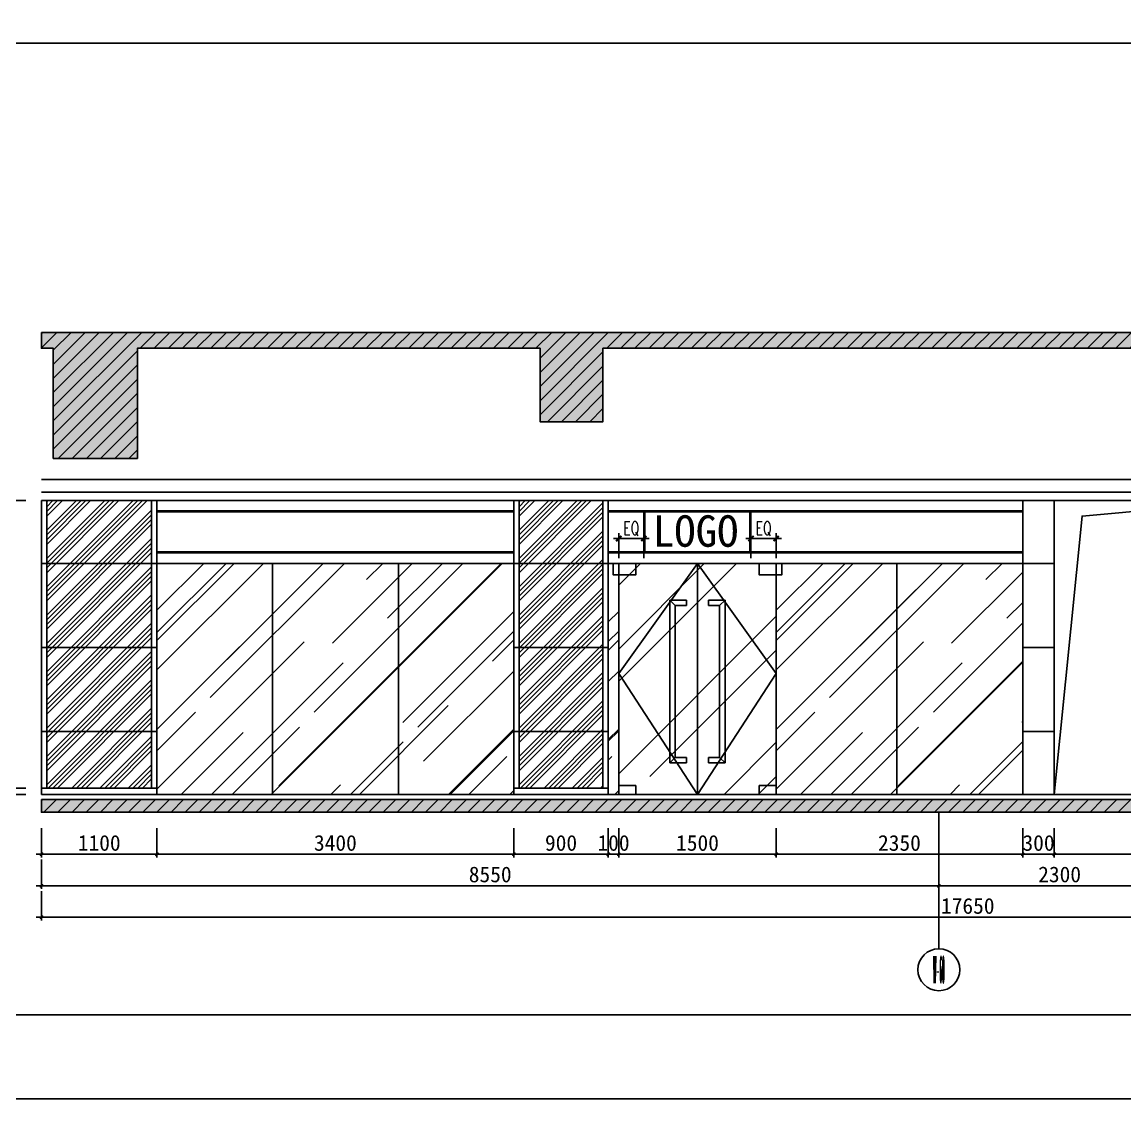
# Model space of a CAD drawing. Header units: millimetres. Extents: x 110215 to 630040, y -488650 to 141897.
# Drawn here: x 430469 to 440976, y 121786 to 132042 of the extents above; entities that cross this region are included whole.
import ezdxf
from ezdxf.enums import TextEntityAlignment as Align

# ---------------------------------------------------------------- set-up
doc = ezdxf.new("R2010")
doc.units = ezdxf.units.MM
doc.header["$LTSCALE"] = 1000
doc.layers.get('Defpoints').update_dxf_attribs({"color": 2})
for name, color, linetype in [('0-118标注', 2, 'Continuous'), ('0-140a立面通高转折线', 2, 'Continuous'), ('0-140b立面看线', 3, 'Continuous'), ('0-140c立面材料填充', 250, 'Continuous'), ('0-140d立面材料分隔', 146, 'Continuous'), ('0-140立面图剖切线', 4, 'Continuous')]:
    doc.layers.add(name, color=color, linetype=linetype)
doc.styles.add('_TCH_AXIS', font='COMPLEX', dxfattribs={"bigfont": 'GBCBIG'})
doc.styles.add('COMPLEX', font='COMPLEX')
doc.styles.add('TXT', font='txt.shx', dxfattribs={"width": 0.7})
doc.styles.add('繁黑体', font='simhei.ttf')
doc.styles.add('黑体', font='simhei.ttf')
doc.dimstyles.new('50', dxfattribs={"dimscale": 50, "dimtxt": 3, "dimasz": 0.6, "dimexe": 0.6, "dimexo": 0.6, "dimtad": 1, "dimdec": 0, "dimdsep": 46, "dimtxsty": '黑体', "dimblk1": 'ARCHTICK', "dimblk2": 'ARCHTICK', "dimsah": 1, "dimcen": 0, "dimdle": 1, "dimclrd": 251, "dimclre": 251, "dimclrt": 2, "dimadec": 0, "dimazin": 0, "dimtfac": 1, "dimtdec": 0, "dimtix": 1, "dimtmove": 2, "dimatfit": 3, "dimldrblk": 'DOT', "dimfxl": 0, "dimtolj": 1, "dimtzin": 0, "dimarcsym": 0})
doc.dimstyles.new('副本 1-50', dxfattribs={"dimscale": 50, "dimtxt": 2.5, "dimasz": 1, "dimexe": 1, "dimexo": 1, "dimgap": 0.6, "dimtad": 1, "dimdec": 0, "dimrnd": 5, "dimzin": 0, "dimdsep": 46, "dimtxsty": 'TXT', "dimblk": 'ARCHTICK', "dimcen": 4, "dimdle": 1, "dimclrd": 3, "dimclre": 3, "dimclrt": 3, "dimadec": 0, "dimazin": 0, "dimtfac": 1, "dimtdec": 0, "dimtix": 1, "dimtmove": 2, "dimatfit": 3, "dimldrblk": 'ARCHTICK', "dimfxl": 0, "dimtolj": 1, "dimtzin": 0, "dimarcsym": 0})

# ---------------------------------------------------------------- blocks, each defined once
blk = doc.blocks.new('_ArchTick')
at = {"color": 0, "linetype": 'ByBlock', "const_width": 0.4}
blk.add_lwpolyline([(-0.5, -0.5), (0.5, 0.5)], dxfattribs=at)
blk = doc.blocks.new('*D130')
at = {"color": 3, "lineweight": -2, "transparency": 16777216}
for p, q in [((2433621, 314332), (2433281, 314332)), ((2433331, 314145), (2433331, 314382)), ((2433571, 314145), (2433571, 314382))]:
    blk.add_line(p, q, dxfattribs=at)
at = {"layer": 'Defpoints', "color": 0, "transparency": 16777216}
for p in [(2433331, 314332), (2433331, 314095), (2433571, 314095)]:
    blk.add_point(p, dxfattribs=at)
at = {"color": 3, "lineweight": -2, "transparency": 16777216, "xscale": 50, "yscale": 50, "zscale": 50, "rotation": 180}
blk.add_blockref('_ArchTick', (2433331, 314332), dxfattribs=at)
at = {"color": 3, "lineweight": -2, "transparency": 16777216, "xscale": 50, "yscale": 50, "zscale": 50}
blk.add_blockref('_ArchTick', (2433571, 314332), dxfattribs=at)
at = {"color": 3, "transparency": 16777216, "insert": (2433451, 314425), "char_height": 125, "attachment_point": 5, "style": 'TXT'}
blk.add_mtext('\\A1;EQ', dxfattribs=at)
blk = doc.blocks.new('*D131')
at = {"color": 3, "lineweight": -2, "transparency": 16777216}
for p, q in [((2432021, 314332), (2432361, 314332)), ((2432071, 314145), (2432071, 314382)), ((2432311, 314145), (2432311, 314382))]:
    blk.add_line(p, q, dxfattribs=at)
at = {"layer": 'Defpoints', "color": 0, "transparency": 16777216}
for p in [(2432311, 314332), (2432071, 314095), (2432311, 314095)]:
    blk.add_point(p, dxfattribs=at)
at = {"color": 3, "lineweight": -2, "transparency": 16777216, "xscale": 50, "yscale": 50, "zscale": 50, "rotation": 180}
blk.add_blockref('_ArchTick', (2432071, 314332), dxfattribs=at)
at = {"color": 3, "lineweight": -2, "transparency": 16777216, "xscale": 50, "yscale": 50, "zscale": 50}
blk.add_blockref('_ArchTick', (2432311, 314332), dxfattribs=at)
at = {"color": 3, "transparency": 16777216, "insert": (2432191, 314425), "char_height": 125, "attachment_point": 5, "style": 'TXT'}
blk.add_mtext('\\A1;EQ', dxfattribs=at)
blk = doc.blocks.new('*D364')
at = {"color": 251, "lineweight": -2, "transparency": 16777216}
for p, q in [((430654, 124366), (430654, 124086)), ((431754, 124366), (431754, 124086)), ((430604, 124116), (431804, 124116))]:
    blk.add_line(p, q, dxfattribs=at)
at = {"layer": 'Defpoints', "color": 0, "transparency": 16777216}
for p in [(430654, 124516), (431754, 124516), (431754, 124116)]:
    blk.add_point(p, dxfattribs=at)
at = {"color": 251, "lineweight": -2, "transparency": 16777216, "xscale": 30, "yscale": 30, "zscale": 30, "rotation": 180}
blk.add_blockref('_ArchTick', (430654, 124116), dxfattribs=at)
at = {"color": 251, "lineweight": -2, "transparency": 16777216, "xscale": 30, "yscale": 30, "zscale": 30}
blk.add_blockref('_ArchTick', (431754, 124116), dxfattribs=at)
at = {"color": 2, "transparency": 16777216, "insert": (431204, 124223), "char_height": 150, "attachment_point": 5, "style": '黑体'}
blk.add_mtext('\\A1;1100', dxfattribs=at)
blk = doc.blocks.new('_DOT')
at = {"color": 0, "linetype": 'ByBlock'}
blk.add_line((-0.5, 0), (-1, 0), dxfattribs=at)
at = {"color": 0, "linetype": 'ByBlock', "const_width": 0.5}
blk.add_lwpolyline([(-0.25, 0, 1), (0.25, 0, 1)], format="xyb", close=True, dxfattribs=at)
blk = doc.blocks.new('*D365')
at = {"color": 251, "lineweight": -2, "transparency": 16777216}
for p, q in [((431754, 124366), (431754, 124086)), ((435154, 124366), (435154, 124086)), ((431704, 124116), (435204, 124116))]:
    blk.add_line(p, q, dxfattribs=at)
at = {"layer": 'Defpoints', "color": 0, "transparency": 16777216}
for p in [(431754, 124516), (435154, 124516), (435154, 124116)]:
    blk.add_point(p, dxfattribs=at)
at = {"color": 251, "lineweight": -2, "transparency": 16777216, "xscale": 30, "yscale": 30, "zscale": 30, "rotation": 180}
blk.add_blockref('_ArchTick', (431754, 124116), dxfattribs=at)
at = {"color": 251, "lineweight": -2, "transparency": 16777216, "xscale": 30, "yscale": 30, "zscale": 30}
blk.add_blockref('_ArchTick', (435154, 124116), dxfattribs=at)
at = {"color": 2, "transparency": 16777216, "insert": (433454, 124223), "char_height": 150, "attachment_point": 5, "style": '黑体'}
blk.add_mtext('\\A1;3400', dxfattribs=at)
blk = doc.blocks.new('*D366')
at = {"color": 251, "lineweight": -2, "transparency": 16777216}
for p, q in [((435154, 124366), (435154, 124086)), ((436054, 124366), (436054, 124086)), ((435104, 124116), (436104, 124116))]:
    blk.add_line(p, q, dxfattribs=at)
at = {"layer": 'Defpoints', "color": 0, "transparency": 16777216}
for p in [(435154, 124516), (436054, 124516), (436054, 124116)]:
    blk.add_point(p, dxfattribs=at)
at = {"color": 251, "lineweight": -2, "transparency": 16777216, "xscale": 30, "yscale": 30, "zscale": 30, "rotation": 180}
blk.add_blockref('_ArchTick', (435154, 124116), dxfattribs=at)
at = {"color": 251, "lineweight": -2, "transparency": 16777216, "xscale": 30, "yscale": 30, "zscale": 30}
blk.add_blockref('_ArchTick', (436054, 124116), dxfattribs=at)
at = {"color": 2, "transparency": 16777216, "insert": (435604, 124223), "char_height": 150, "attachment_point": 5, "style": '黑体'}
blk.add_mtext('\\A1;900', dxfattribs=at)
blk = doc.blocks.new('*D367')
at = {"color": 251, "lineweight": -2, "transparency": 16777216}
for p, q in [((436054, 124366), (436054, 124086)), ((436154, 124366), (436154, 124086)), ((436054, 124116), (436024, 124116)), ((436054, 124116), (436154, 124116)), ((436154, 124116), (436184, 124116))]:
    blk.add_line(p, q, dxfattribs=at)
at = {"layer": 'Defpoints', "color": 0, "transparency": 16777216}
for p in [(436054, 124516), (436154, 124516), (436154, 124116)]:
    blk.add_point(p, dxfattribs=at)
at = {"color": 251, "lineweight": -2, "transparency": 16777216, "xscale": 30, "yscale": 30, "zscale": 30}
blk.add_blockref('_ArchTick', (436054, 124116), dxfattribs=at)
at = {"color": 251, "lineweight": -2, "transparency": 16777216, "xscale": 30, "yscale": 30, "zscale": 30, "rotation": 180}
blk.add_blockref('_ArchTick', (436154, 124116), dxfattribs=at)
at = {"color": 2, "transparency": 16777216, "insert": (436104, 124223), "char_height": 150, "attachment_point": 5, "style": '黑体'}
blk.add_mtext('\\A1;100', dxfattribs=at)
blk = doc.blocks.new('*D368')
at = {"color": 251, "lineweight": -2, "transparency": 16777216}
for p, q in [((436154, 124366), (436154, 124086)), ((437654, 124366), (437654, 124086)), ((436104, 124116), (437704, 124116))]:
    blk.add_line(p, q, dxfattribs=at)
at = {"layer": 'Defpoints', "color": 0, "transparency": 16777216}
for p in [(436154, 124516), (437654, 124516), (437654, 124116)]:
    blk.add_point(p, dxfattribs=at)
at = {"color": 251, "lineweight": -2, "transparency": 16777216, "xscale": 30, "yscale": 30, "zscale": 30, "rotation": 180}
blk.add_blockref('_ArchTick', (436154, 124116), dxfattribs=at)
at = {"color": 251, "lineweight": -2, "transparency": 16777216, "xscale": 30, "yscale": 30, "zscale": 30}
blk.add_blockref('_ArchTick', (437654, 124116), dxfattribs=at)
at = {"color": 2, "transparency": 16777216, "insert": (436904, 124223), "char_height": 150, "attachment_point": 5, "style": '黑体'}
blk.add_mtext('\\A1;1500', dxfattribs=at)
blk = doc.blocks.new('*D369')
at = {"color": 251, "lineweight": -2, "transparency": 16777216}
for p, q in [((437654, 124366), (437654, 124086)), ((440003, 124366), (440003, 124086)), ((437604, 124116), (440053, 124116))]:
    blk.add_line(p, q, dxfattribs=at)
at = {"layer": 'Defpoints', "color": 0, "transparency": 16777216}
for p in [(437654, 124516), (440003, 124516), (440003, 124116)]:
    blk.add_point(p, dxfattribs=at)
at = {"color": 251, "lineweight": -2, "transparency": 16777216, "xscale": 30, "yscale": 30, "zscale": 30, "rotation": 180}
blk.add_blockref('_ArchTick', (437654, 124116), dxfattribs=at)
at = {"color": 251, "lineweight": -2, "transparency": 16777216, "xscale": 30, "yscale": 30, "zscale": 30}
blk.add_blockref('_ArchTick', (440003, 124116), dxfattribs=at)
at = {"color": 2, "transparency": 16777216, "insert": (438828, 124223), "char_height": 150, "attachment_point": 5, "style": '黑体'}
blk.add_mtext('\\A1;2350', dxfattribs=at)
blk = doc.blocks.new('*D370')
at = {"color": 251, "lineweight": -2, "transparency": 16777216}
for p, q in [((440003, 124366), (440003, 124086)), ((440303, 124366), (440303, 124086)), ((440003, 124116), (439973, 124116)), ((440003, 124116), (440303, 124116)), ((440303, 124116), (440333, 124116))]:
    blk.add_line(p, q, dxfattribs=at)
at = {"layer": 'Defpoints', "color": 0, "transparency": 16777216}
for p in [(440003, 124516), (440303, 124516), (440303, 124116)]:
    blk.add_point(p, dxfattribs=at)
at = {"color": 251, "lineweight": -2, "transparency": 16777216, "xscale": 30, "yscale": 30, "zscale": 30}
blk.add_blockref('_ArchTick', (440003, 124116), dxfattribs=at)
at = {"color": 251, "lineweight": -2, "transparency": 16777216, "xscale": 30, "yscale": 30, "zscale": 30, "rotation": 180}
blk.add_blockref('_ArchTick', (440303, 124116), dxfattribs=at)
at = {"color": 2, "transparency": 16777216, "insert": (440153, 124223), "char_height": 150, "attachment_point": 5, "style": '黑体'}
blk.add_mtext('\\A1;300', dxfattribs=at)
blk = doc.blocks.new('*D371')
at = {"color": 251, "lineweight": -2, "transparency": 16777216}
for p, q in [((440303, 124366), (440303, 124086)), ((442204, 124366), (442204, 124086)), ((440253, 124116), (442254, 124116))]:
    blk.add_line(p, q, dxfattribs=at)
at = {"layer": 'Defpoints', "color": 0, "transparency": 16777216}
for p in [(440303, 124516), (442204, 124516), (442204, 124116)]:
    blk.add_point(p, dxfattribs=at)
at = {"color": 251, "lineweight": -2, "transparency": 16777216, "xscale": 30, "yscale": 30, "zscale": 30, "rotation": 180}
blk.add_blockref('_ArchTick', (440303, 124116), dxfattribs=at)
at = {"color": 251, "lineweight": -2, "transparency": 16777216, "xscale": 30, "yscale": 30, "zscale": 30}
blk.add_blockref('_ArchTick', (442204, 124116), dxfattribs=at)
at = {"color": 2, "transparency": 16777216, "insert": (441253, 124223), "char_height": 150, "attachment_point": 5, "style": '黑体'}
blk.add_mtext('\\A1;1900', dxfattribs=at)
blk = doc.blocks.new('*D377')
at = {"color": 251, "lineweight": -2, "transparency": 16777216}
for p, q in [((430654, 124066), (430654, 123786)), ((439204, 124066), (439204, 123786)), ((430604, 123816), (439254, 123816))]:
    blk.add_line(p, q, dxfattribs=at)
at = {"layer": 'Defpoints', "color": 0, "transparency": 16777216}
for p in [(430654, 124116), (439204, 124116), (439204, 123816)]:
    blk.add_point(p, dxfattribs=at)
at = {"color": 251, "lineweight": -2, "transparency": 16777216, "xscale": 30, "yscale": 30, "zscale": 30, "rotation": 180}
blk.add_blockref('_ArchTick', (430654, 123816), dxfattribs=at)
at = {"color": 251, "lineweight": -2, "transparency": 16777216, "xscale": 30, "yscale": 30, "zscale": 30}
blk.add_blockref('_ArchTick', (439204, 123816), dxfattribs=at)
at = {"color": 2, "transparency": 16777216, "insert": (434929, 123923), "char_height": 150, "attachment_point": 5, "style": '黑体'}
blk.add_mtext('\\A1;8550', dxfattribs=at)
blk = doc.blocks.new('*D378')
at = {"color": 251, "lineweight": -2, "transparency": 16777216}
for p, q in [((439204, 124066), (439204, 123786)), ((441504, 124066), (441504, 123786)), ((439154, 123816), (441554, 123816))]:
    blk.add_line(p, q, dxfattribs=at)
at = {"layer": 'Defpoints', "color": 0, "transparency": 16777216}
for p in [(439204, 124116), (441504, 124116), (441504, 123816)]:
    blk.add_point(p, dxfattribs=at)
at = {"color": 251, "lineweight": -2, "transparency": 16777216, "xscale": 30, "yscale": 30, "zscale": 30, "rotation": 180}
blk.add_blockref('_ArchTick', (439204, 123816), dxfattribs=at)
at = {"color": 251, "lineweight": -2, "transparency": 16777216, "xscale": 30, "yscale": 30, "zscale": 30}
blk.add_blockref('_ArchTick', (441504, 123816), dxfattribs=at)
at = {"color": 2, "transparency": 16777216, "insert": (440354, 123923), "char_height": 150, "attachment_point": 5, "style": '黑体'}
blk.add_mtext('\\A1;2300', dxfattribs=at)
blk = doc.blocks.new('*D381')
at = {"color": 251, "lineweight": -2, "transparency": 16777216}
for p, q in [((430654, 123766), (430654, 123486)), ((448304, 123766), (448304, 123486)), ((430604, 123516), (448354, 123516))]:
    blk.add_line(p, q, dxfattribs=at)
at = {"layer": 'Defpoints', "color": 0, "transparency": 16777216}
for p in [(430654, 123816), (448304, 123816), (448304, 123516)]:
    blk.add_point(p, dxfattribs=at)
at = {"color": 251, "lineweight": -2, "transparency": 16777216, "xscale": 30, "yscale": 30, "zscale": 30, "rotation": 180}
blk.add_blockref('_ArchTick', (430654, 123516), dxfattribs=at)
at = {"color": 251, "lineweight": -2, "transparency": 16777216, "xscale": 30, "yscale": 30, "zscale": 30}
blk.add_blockref('_ArchTick', (448304, 123516), dxfattribs=at)
at = {"color": 2, "transparency": 16777216, "insert": (439479, 123623), "char_height": 150, "attachment_point": 5, "style": '黑体'}
blk.add_mtext('\\A1;17650', dxfattribs=at)
blk = doc.blocks.new('*D382')
at = {"color": 251, "lineweight": -2, "transparency": 16777216}
for p, q in [((430504, 124746), (430224, 124746)), ((430254, 124746), (430254, 124776)), ((430254, 124686), (430254, 124746)), ((430504, 124686), (430224, 124686)), ((430254, 124686), (430254, 124656))]:
    blk.add_line(p, q, dxfattribs=at)
at = {"layer": 'Defpoints', "color": 0, "transparency": 16777216}
for p in [(430254, 124746), (430654, 124746), (430654, 124686)]:
    blk.add_point(p, dxfattribs=at)
at = {"color": 251, "lineweight": -2, "transparency": 16777216, "xscale": 30, "yscale": 30, "zscale": 30}
for p, rotation in [((430254, 124746), 270), ((430254, 124686), 90)]:
    blk.add_blockref('_ArchTick', p, dxfattribs=dict(at, rotation=rotation))
at = {"color": 2, "transparency": 16777216, "insert": (430147, 124716), "char_height": 150, "attachment_point": 5, "rotation": 90, "style": '黑体'}
blk.add_mtext('\\A1;60', dxfattribs=at)
blk = doc.blocks.new('*D383')
at = {"color": 251, "lineweight": -2, "transparency": 16777216}
for p, q in [((430504, 127486), (430224, 127486)), ((430254, 124696), (430254, 127536)), ((430504, 124746), (430224, 124746))]:
    blk.add_line(p, q, dxfattribs=at)
at = {"layer": 'Defpoints', "color": 0, "transparency": 16777216}
for p in [(430254, 127486), (430654, 127486), (430654, 124746)]:
    blk.add_point(p, dxfattribs=at)
at = {"color": 251, "lineweight": -2, "transparency": 16777216, "xscale": 30, "yscale": 30, "zscale": 30}
for p, rotation in [((430254, 127486), 90), ((430254, 124746), 270)]:
    blk.add_blockref('_ArchTick', p, dxfattribs=dict(at, rotation=rotation))
at = {"color": 2, "transparency": 16777216, "insert": (430147, 126116), "char_height": 150, "attachment_point": 5, "rotation": 90, "style": '黑体'}
blk.add_mtext('\\A1;2740', dxfattribs=at)
blk = doc.blocks.new('_AXISO')
blk.add_circle((0, 0), 0.5)
at = {"style": 'COMPLEX', "width": 1.041667}
blk.add_attdef('A', text='', height=0.56, dxfattribs=at).set_placement((-0.25, -0.28), (0.25, -0.28), align=Align.FIT)
blk = doc.blocks.new('kjlkj')
at = {"layer": '0-140c立面材料填充'}
h = blk.add_hatch(dxfattribs=at)
h.set_pattern_fill('AR-RROOF', color=256, scale=50, angle=45, style=0)
h.set_pattern_definition([(45, (2419215.6, 311894.9), (1077.63, 2873.68), [19050, -2540, 6350, -1270]), (45, (2419961, 313538.3), (-2092.4, 296.35), [3810, -419.1, 7620, -952.5]), (45, (2418901.25, 313107.2), (4068.056, 5271.41), [10160, -1778, 5080, -1270])])
h.paths.add_polyline_path([(2433571.1, 314094.9), (2432071.1, 314094.9), (2432071.1, 311894.9), (2433571.1, 311894.9)])
at = {"color": 8}
for p, q in [((2432311.1, 314194.9), (2432311.1, 314594.9)), ((2432321.1, 314194.9), (2432321.1, 314594.9)), ((2433321.1, 314194.9), (2433321.1, 314594.9)), ((2433331.1, 314194.9), (2433331.1, 314594.9))]:
    blk.add_line(p, q, dxfattribs=at)
for points in [[(2432821.1, 314094.9), (2432071.1, 313044.9), (2432821.1, 311894.9)], [(2432821.1, 314094.9), (2433571.1, 313044.9), (2432821.1, 311894.9)]]:
    blk.add_lwpolyline(points, dxfattribs=at)
at = {"layer": '0-140d立面材料分隔'}
for p, q in [((2432071.1, 314094.9), (2432071.1, 311894.9)), ((2432821.1, 314094.9), (2432821.1, 311894.9)), ((2433571.1, 314094.9), (2433571.1, 311894.9))]:
    blk.add_line(p, q, dxfattribs=at)
at = {"layer": '0-140d立面材料分隔', "color": 1}
for p, q in [((2432609.7, 313694.9, -219.5), (2432556.9, 313744.9, -219.5)), ((2432556.9, 313744.9, -219.5), (2432556.9, 312194.9)), ((2432556.9, 313744.9, -219.5), (2432715.4, 313744.9, -219.5)), ((2432609.7, 313694.9, -219.5), (2432609.7, 312244.9)), ((2432609.7, 313694.9, -219.5), (2432715.4, 313694.9, -219.5)), ((2432715.4, 313744.9, -219.5), (2432715.4, 313694.9, -219.5)), ((2432926.8, 313744.9, -219.5), (2432926.8, 313694.9, -219.5)), ((2433085.4, 313744.9, -219.5), (2432926.8, 313744.9, -219.5)), ((2433032.5, 313694.9, -219.5), (2432926.8, 313694.9, -219.5)), ((2433032.5, 313694.9, -219.5), (2433085.4, 313744.9, -219.5)), ((2433032.5, 313694.9, -219.5), (2433032.5, 312244.9)), ((2433085.4, 313744.9, -219.5), (2433085.4, 312194.9)), ((2432609.7, 312244.9), (2432556.9, 312194.9)), ((2432715.4, 312194.9), (2432556.9, 312194.9)), ((2432715.4, 312244.9), (2432609.7, 312244.9)), ((2432715.4, 312244.9), (2432715.4, 312194.9)), ((2432926.8, 312244.9), (2433032.5, 312244.9)), ((2432926.8, 312244.9), (2432926.8, 312194.9)), ((2432926.8, 312194.9), (2433085.4, 312194.9)), ((2433032.5, 312244.9), (2433085.4, 312194.9))]:
    blk.add_line(p, q, dxfattribs=at)
for points in [[(2432018.3, 314094.9), (2432233.1, 314094.9), (2432233.1, 313984.9), (2432018.3, 313984.9)], [(2433409.2, 314094.9), (2433624, 314094.9), (2433624, 313984.9), (2433409.2, 313984.9)], [(2432071.1, 311978.2), (2432233.1, 311978.2), (2432233.1, 311894.9), (2432071.1, 311894.9)], [(2433409.2, 311978.2), (2433571.1, 311978.2), (2433571.1, 311894.9), (2433409.2, 311894.9)]]:
    blk.add_lwpolyline(points, close=True, dxfattribs=at)
at = {"color": 1, "style": '繁黑体'}
blk.add_text('LOGO', height=300, dxfattribs=at).set_placement((2432396, 314253.3, -219.5))
at = {"color": 8}
dim = blk.add_linear_dim(base=(2432311.1, 314332.1), p1=(2432071.1, 314094.9), p2=(2432311.1, 314094.9), text='EQ', dimstyle='副本 1-50', dxfattribs=at)
dim.commit()
dim.dimension.update_dxf_attribs({"geometry": '*D131', "text_midpoint": (2432191.1, 314424.6)})
dim = blk.add_linear_dim(base=(2433331.1, 314332.1), p1=(2433571.1, 314094.9), p2=(2433331.1, 314094.9), angle=180, text='EQ', dimstyle='副本 1-50', dxfattribs=at)
dim.commit()
dim.dimension.update_dxf_attribs({"geometry": '*D130', "text_midpoint": (2433451.1, 314424.6)})

msp = doc.modelspace()

# ---------------------------------------------------------------- hatches: boundary and pattern name
h = msp.add_hatch()
h.set_pattern_fill('ANSI31', color=250, scale=30)
h.set_pattern_definition([(45, (-183998.21, -10477.65), (-67.351921, 67.351921), [])])
h.paths.add_polyline_path([(430653.7, 129086.1), (430653.7, 128936.1), (430766.2, 128936.1), (430766.2, 127886.1), (431568.3, 127886.1), (431568.3, 128936.1), (435403.7, 128936.1), (435403.7, 128236.1), (436003.7, 128236.1), (436003.7, 128936.1), (443903.5, 128936.1), (443903.5, 128236.1), (444303.6, 128236.1), (444303.6, 128936.1), (448303.6, 128936.1), (448303.6, 129086.1)])
h.paths.add_polyline_path([(430653.7, 124636.1), (448303.6, 124636.1), (448303.6, 124516.1), (430653.7, 124516.1)])
h = msp.add_hatch()
h.set_pattern_fill('ANSI34', color=250, scale=10)
h.set_pattern_definition([(45, (87822.86, -422.08), (-134.70384, 134.70384), []), (45, (87867.76, -422.08), (-134.70384, 134.70384), []), (45, (87912.67, -422.08), (-134.70384, 134.70384), []), (45, (87957.57, -422.08), (-134.70384, 134.70384), [])])
h.paths.add_polyline_path([(430703.7, 127486.1), (431703.7, 127486.1), (431703.7, 124746.1), (430703.7, 124746.1)])
h = msp.add_hatch()
h.set_pattern_fill('ANSI34', color=250, scale=10)
h.set_pattern_definition([(45, (92322.89, -422.08), (-134.70384, 134.70384), []), (45, (92367.79, -422.08), (-134.70384, 134.70384), []), (45, (92412.69, -422.08), (-134.70384, 134.70384), []), (45, (92457.59, -422.08), (-134.70384, 134.70384), [])])
h.paths.add_polyline_path([(436003.7, 124746.1), (436003.7, 127486.1), (435203.7, 127486.1), (435203.7, 124746.1)])
at = {"layer": '0-140c立面材料填充'}
h = msp.add_hatch(dxfattribs=at)
h.set_pattern_fill('AR-CONC', color=256)
h.set_pattern_definition([(50, (-183998.21, -10477.65), (182.18467, -15.939086), [19.05, -209.55]), (355, (-183998.21, -10477.65), (-35.24342, 191.056845), [15.24, -167.640584]), (100.451445, (-183983.03, -10478.98), (146.941247, 175.11775), [16.19001, -178.090245]), (46.1842, (-183998.21, -10426.85), (271.07904, -42.04233), [28.575, -314.325]), (96.635558, (-183975.62, -10430.36), (237.40413, 247.42612), [24.28502, -267.13561]), (351.18415, (-183998.2, -10426.85), (237.40413, 247.42612), [22.85997, -251.45973]), (21, (-183972.81, -10439.55), (151.61439, -102.265198), [19.05, -209.55]), (326, (-183972.81, -10439.55), (61.80203, 184.187966), [15.24, -167.64]), (71.451445, (-183960.18, -10448.08), (213.41642, 81.92277), [16.19001, -178.08994]), (37.5, (-183998.21, -10477.65), (3.088603, 84.555039), [0, -165.608, 0, -170.18, 0, -168.275]), (7.5, (-183998.21, -10477.65), (66.819663, 100.180575), [0, -97.028, 0, -161.798, 0, -64.135]), (327.5, (-184054.854, -10477.65), (135.590595, -5.728744), [0, -63.5, 0, -198.12, 0, -262.89]), (317.5, (-184080.25, -10477.65), (148.129181, 25.42649), [0, -82.55, 0, -131.572, 0, -186.69])])
h.paths.add_polyline_path([(430653.7, 129086.1), (430653.7, 128936.1), (430766.2, 128936.1), (430766.2, 127886.1), (431568.3, 127886.1), (431568.3, 128936.1), (435403.7, 128936.1), (435403.7, 128236.1), (436003.7, 128236.1), (436003.7, 128936.1), (443903.5, 128936.1), (443903.5, 128236.1), (444303.6, 128236.1), (444303.6, 128936.1), (448303.6, 128936.1), (448303.6, 129086.1)])
h.paths.add_polyline_path([(430653.7, 124636.1), (448303.6, 124636.1), (448303.6, 124516.1), (430653.7, 124516.1)])
h = msp.add_hatch(dxfattribs=at)
h.set_pattern_fill('AR-RROOF', color=256, scale=600, angle=45)
h.set_pattern_definition([(45, (430369.2, 211316.57), (509.117, 1357.645), [9000, -1200, 3000, -600]), (45, (430721.3, 212093), (-988.535, 140.007), [1800, -198, 3600, -450]), (45, (430220.7, 211889.32), (1921.9162, 2490.43), [4800, -840, 2400, -600])])
h.paths.add_polyline_path([(431754.4, 124686.1), (431754.4, 126886.1), (435153.7, 126886.1), (435153.7, 124686.1)])
h = msp.add_hatch(dxfattribs=at)
h.set_pattern_fill('AR-RROOF', color=256, scale=600, angle=45)
h.set_pattern_definition([(45, (431369.07, 211316.57), (509.117, 1357.645), [9000, -1200, 3000, -600]), (45, (431721.2, 212093), (-988.535, 140.007), [1800, -198, 3600, -450]), (45, (431220.57, 211889.32), (1921.9162, 2490.43), [4800, -840, 2400, -600])])
h.paths.add_polyline_path([(436053.7, 126886.1), (436053.7, 124686.1), (436153.6, 124686.1), (436153.6, 126886.1)])
h = msp.add_hatch(dxfattribs=at)
h.set_pattern_fill('AR-RROOF', color=256, scale=600, angle=45)
h.set_pattern_definition([(45, (436269.1, 211316.57), (509.117, 1357.645), [9000, -1200, 3000, -600]), (45, (436621.2, 212093), (-988.535, 140.007), [1800, -198, 3600, -450]), (45, (436120.6, 211889.32), (1921.9162, 2490.43), [4800, -840, 2400, -600])])
h.paths.add_polyline_path([(440003.2, 124686.1), (440003.2, 126886.1), (437654.3, 126886.1), (437654.3, 124686.1)])

# ---------------------------------------------------------------- linework, layer by layer
for p, q in [((451605.6, 131841.2), (426060.2, 131841.2)), ((451605.6, 122585.6), (426060.2, 122585.6))]:
    msp.add_line(p, q)
for points in [[(426060.2, 141896.8), (451605.6, 141896.8), (451605.6, 121785.6), (426060.2, 121785.6)], [(430653.7, 124636.1), (448303.6, 124636.1), (448303.6, 124516.1), (430653.7, 124516.1)]]:
    msp.add_lwpolyline(points, close=True)
msp.add_lwpolyline([(430653.7, 129086.1), (430653.7, 128936.1), (430766.2, 128936.1), (430766.2, 127886.1), (431568.3, 127886.1), (431568.3, 128936.1), (435403.7, 128936.1), (435403.7, 128236.1), (436003.7, 128236.1), (436003.7, 128936.1), (443903.5, 128936.1), (443903.5, 128236.1), (444303.6, 128236.1), (444303.6, 128936.1), (448303.6, 128936.1), (448303.6, 129086.1), (430653.7, 129086.1)])
at = {"layer": '0-118标注'}
msp.add_line((439203.6, 123216.1, 13.8), (439203.6, 124516.1), dxfattribs=at)
at = {"layer": '0-140a立面通高转折线'}
for p, q in [((430653.7, 127486.1), (430653.7, 124686.1)), ((440303.2, 127486.1), (440303.2, 124686.1))]:
    msp.add_line(p, q, dxfattribs=at)
at = {"layer": '0-140a立面通高转折线', "color": 8}
msp.add_line((430703.7, 127486.1), (430703.7, 124746.1), dxfattribs=at)
at = {"layer": '0-140b立面看线'}
for p, q in [((447303.6, 127566.1), (430653.7, 127566.1)), ((447303.6, 127486.1), (430653.7, 127486.1))]:
    msp.add_line(p, q, dxfattribs=at)
at = {"layer": '0-140c立面材料填充', "color": 251}
for p, q in [((430653.7, 126886.1), (431753.7, 126886.1)), ((435153.7, 126886.1), (436053.7, 126886.1)), ((440303.2, 126886.1), (440003.2, 126886.1)), ((430653.7, 126086.1), (431753.7, 126086.1)), ((435153.7, 126086.1), (436053.7, 126086.1)), ((440303.2, 126086.1), (440003.2, 126086.1)), ((430653.7, 125286.1), (431753.7, 125286.1)), ((435153.7, 125286.1), (436053.7, 125286.1)), ((440303.2, 125286.1), (440003.2, 125286.1))]:
    msp.add_line(p, q, dxfattribs=at)
msp.add_lwpolyline([(442203.6, 127486.1), (440568.5, 127337), (440303.2, 124686.1)], dxfattribs=at)
at = {"layer": '0-140d立面材料分隔', "color": 8}
for p, q in [((431703.7, 127486.1), (431703.7, 124746.1)), ((435203.7, 127486.1), (435203.7, 124746.1)), ((436003.7, 127486.1), (436003.7, 124746.1))]:
    msp.add_line(p, q, dxfattribs=at)
at = {"layer": '0-140d立面材料分隔'}
for p, q in [((431753.7, 127486.1), (431753.7, 124686.1)), ((435153.7, 127486.1), (435153.7, 124686.1)), ((436053.7, 127486.1), (436053.7, 124686.1)), ((440003.2, 127486.1), (440003.2, 124686.1)), ((435153.7, 127386.1), (431754.4, 127386.1)), ((435153.7, 127376.1), (431754.4, 127376.1)), ((440003.2, 127386.1), (436054.4, 127386.1)), ((440003.2, 127376.1), (436054.4, 127376.1)), ((435153.7, 126996.1), (431754.4, 126996.1)), ((435153.7, 126986.1), (431754.4, 126986.1)), ((440003.2, 126996.1), (436054.4, 126996.1)), ((440003.2, 126986.1), (436054.4, 126986.1)), ((435153.7, 126886.1), (431754.4, 126886.1)), ((440003.2, 126886.1), (436054.4, 126886.1)), ((430654.4, 124746.1), (431753.7, 124746.1)), ((435154.4, 124746.1), (436053.7, 124746.1))]:
    msp.add_line(p, q, dxfattribs=at)
at = {"layer": '0-140d立面材料分隔', "color": 251}
for p, q in [((432854.4, 126886.1), (432854.4, 124686.1)), ((434054.4, 126886.1), (434054.4, 124686.1)), ((438803.2, 126886.1), (438803.2, 124686.1))]:
    msp.add_line(p, q, dxfattribs=at)
at = {"layer": '0-140立面图剖切线'}
for p, q in [((448303.6, 127486.1), (430653.7, 127486.1)), ((448303.6, 124686.1), (430653.7, 124686.1))]:
    msp.add_line(p, q, dxfattribs=at)
msp.add_lwpolyline([(430653.7, 127686.1), (447303.6, 127686.1), (447403.6, 127686.1), (447403.6, 127516.1), (447343.6, 127516.1), (447343.6, 127566.1), (447303.6, 127566.1), (447303.6, 127486.1), (447423.6, 127486.1), (447423.6, 127496.1), (447433.6, 127496.1), (447433.6, 127486.1), (448103.6, 127486.1)], dxfattribs=at)

# ---------------------------------------------------------------- block references
at = {"color": 8}
msp.add_blockref('kjlkj', (-1995917.5, -187208.8), dxfattribs=at)
at = {"layer": '0-118标注'}
ref = msp.add_blockref('_AXISO', (439203.6, 123016.1, 13.8), dxfattribs=dict(at, xscale=-400, yscale=400, zscale=400))
ref.add_attrib('A', 'W-60', dxfattribs={"layer": '0', "height": 257.36, "style": '_TCH_AXIS', "width": 0.107143}).set_placement((439148.5, 122887.4, 13.8), (439258.8, 122887.4, 13.8), align=Align.FIT)

# ---------------------------------------------------------------- dimensions: what is measured, and where the dimension line sits
for base, p1, p2, picture, middle in [((430253.7, 127486.1), (430654.4, 124746.1), (430653.7, 127486.1), '*D383', (430146.6, 126116.1)), ((430253.7, 124746.1), (430653.7, 124686.1), (430654.4, 124746.1), '*D382', (430146.6, 124716.1))]:
    dim = msp.add_linear_dim(base=base, p1=p1, p2=p2, angle=90, dimstyle='50', override={"dimfxl": 5, "dimarcsym": 1})
    dim.commit()
    dim.dimension.update_dxf_attribs({"geometry": picture, "text_midpoint": middle})
for base, p1, p2, picture, middle in [((431753.7, 124116.1), (430653.7, 124516.1), (431753.7, 124516.1), '*D364', (431203.7, 124223.2)), ((435153.7, 124116.1), (431753.7, 124516.1), (435153.7, 124516.1), '*D365', (433453.7, 124223.2)), ((436053.7, 124116.1), (435153.7, 124516.1), (436053.7, 124516.1), '*D366', (435603.7, 124223.2)), ((436153.6, 124116.1), (436053.7, 124516.1), (436153.6, 124516.1), '*D367', (436103.7, 124223.2)), ((437653.6, 124116.1), (436153.6, 124516.1), (437653.6, 124516.1), '*D368', (436903.6, 124223.2)), ((440003.2, 124116.1), (437653.6, 124516.1), (440003.2, 124516.1), '*D369', (438828.4, 124223.2)), ((440303.2, 124116.1), (440003.2, 124516.1), (440303.2, 124516.1), '*D370', (440153.2, 124223.2)), ((442203.6, 124116.1), (440303.2, 124516.1), (442203.6, 124516.1), '*D371', (441253.4, 124223.2)), ((439203.6, 123816.1), (430653.7, 124116.1), (439203.6, 124116.1), '*D377', (434928.7, 123923.2)), ((441503.6, 123816.1), (439203.6, 124116.1), (441503.6, 124116.1), '*D378', (440353.6, 123923.2)), ((448303.6, 123516.1), (430653.7, 123816.1), (448303.6, 123816.1), '*D381', (439478.7, 123623.2))]:
    dim = msp.add_linear_dim(base=base, p1=p1, p2=p2, dimstyle='50', override={"dimfxl": 5, "dimarcsym": 1})
    dim.commit()
    dim.dimension.update_dxf_attribs({"geometry": picture, "text_midpoint": middle})

doc.saveas('drawing.dxf')
